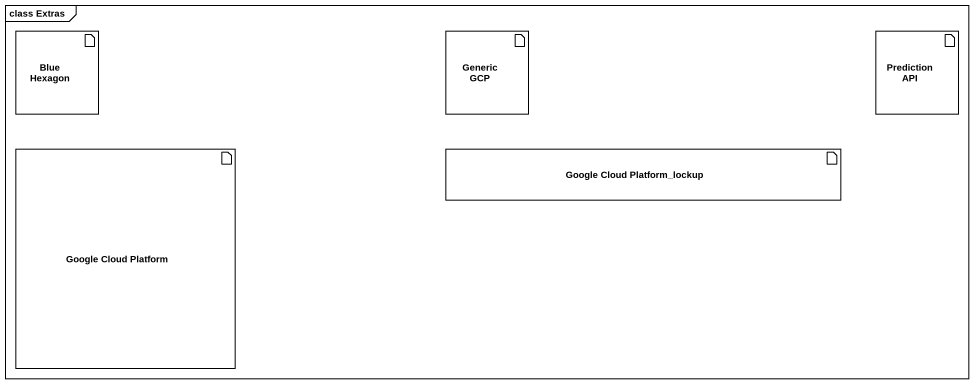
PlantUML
@startuml
mainframe class Extras
artifact "Blue Hexagon" as Blue_Hexagon
artifact "Generic GCP" as Generic_GCP
artifact "Prediction API" as Prediction_API
artifact "Google Cloud Platform" as Google_Cloud_Platform
artifact "Google Cloud Platform_lockup" as Google_Cloud_Platform_lockup
@enduml
